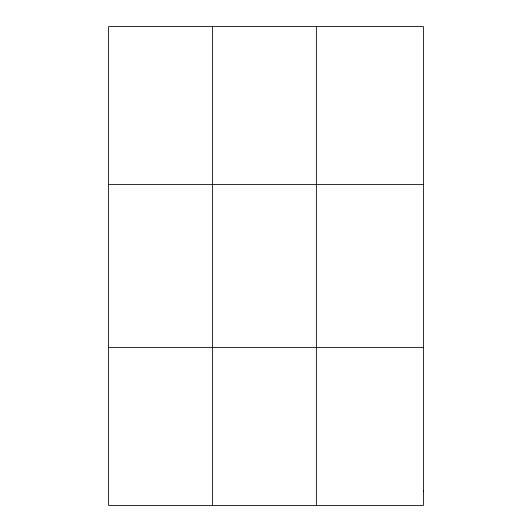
<?xml version="1.0" encoding="UTF-8"?>
<svg xmlns="http://www.w3.org/2000/svg" width="532" height="532" viewBox="0 0 532 532"><rect width="100%" height="100%" fill="white"/><g stroke="black" fill="none" stroke-linecap="round" stroke-linejoin="round"><path stroke-width="0.8" d="M212.474 505.4L212.474 26.6M316.374 505.4L316.374 26.6M108.575 184.604L423.425 184.604M108.575 347.396L423.425 347.396M423.425 491.036L423.425 505.4L108.575 505.4L108.575 26.6L423.425 26.6L423.425 491.036"/></g></svg>
